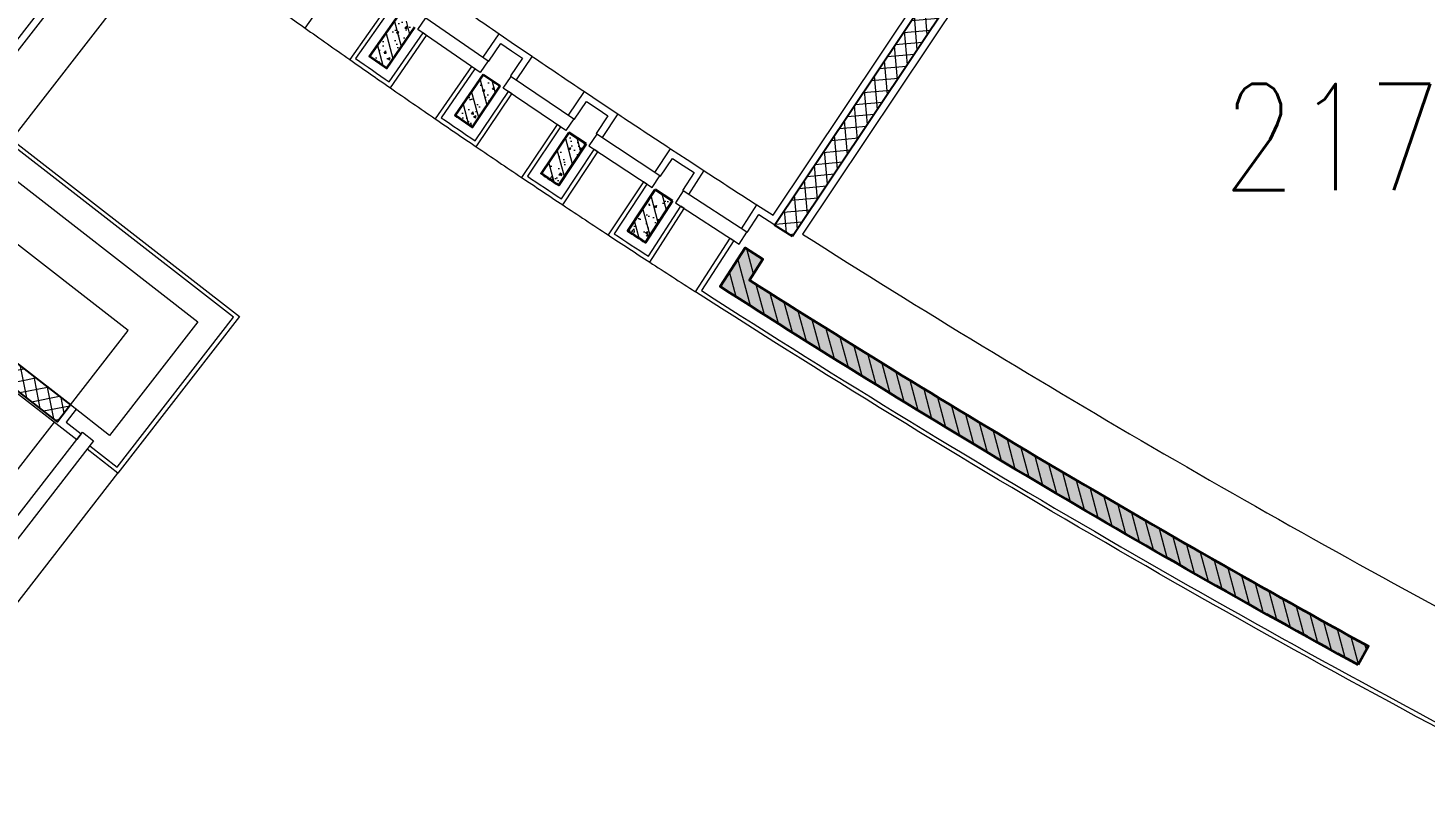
# Model space of a CAD drawing. Header units: inches. Extents: x 342932 to 557958, y 80625 to 242727.
# Drawn here: x 372613 to 382475, y 102638 to 108010 of the extents above; entities that cross this region are included whole.
import ezdxf
from ezdxf.enums import TextEntityAlignment as Align

# ---------------------------------------------------------------- set-up
doc = ezdxf.new("R2010")
doc.units = ezdxf.units.IN
doc.header["$MEASUREMENT"] = 0
for name, color, linetype, lineweight in [('First Floor$0$A-G250-G-Walls-Low-Level', 251, 'Continuous', 15), ('First Floor$0$A-G250-G-Walls-Precast-Concrete', 251, 'Continuous', 35), ('First Floor$0$A-G250-M-Walls-Blockwork', 7, 'Continuous', 25), ('First Floor$0$A-G250-M-Walls-Concrete', 251, 'Continuous', 20), ('First Floor$0$A-G252-H-Internal-Walls', 251, 'Continuous', 9), ('First Floor$0$A-G262-H-Precast-Panel', 251, 'Continuous', 5), ('First Floor$0$A-G312-M-Wall-Cladding-Panel', 7, 'Continuous', 9), ('First Floor$0$A-G312-M-Wall-Finish-Plaster', 7, 'Continuous', 15), ('First Floor$0$A-G321-M-Window', 251, 'Continuous', 9), ('First Floor$0$Z-Z001-S-Room-Name-Identification-250', 7, 'Continuous', 15)]:
    doc.layers.add(name, color=color, linetype=linetype, lineweight=lineweight)
doc.styles.add('First Floor$0$Tag-RomanS', font='romans.shx', dxfattribs={"width": 0.8})
pattern_1 = [(49.99999999999999, (361382.1135223866, 239676.5216957793), (182.184668996004, -15.93908553890309), [19.05, -209.55]), (355, (361382.1135223866, 239676.5216957793), (-35.24282597566699, 191.05664288218), [15.24, -167.64]), (100.451, (361397.2955223866, 239675.1934457793), (146.9425016659592, 175.1166878202919), [16.19, -178.09]), (46.18420000000002, (361382.1135223866, 239727.3216957793), (271.0790408921299, -42.04232793272715), [28.57499999999998, -314.3249999999997]), (96.6356, (361404.7034223866, 239723.8181957793), (237.4042344662371, 247.4255558900492), [24.285, -267.135]), (351.1840000000001, (361382.1135223866, 239727.3216957793), (237.4046058139339, 247.4251178605977), [22.86, -251.46]), (21, (361407.5135223866, 239714.6216957793), (151.6148798353833, -102.2655185167625), [19.05, -209.55]), (326.0000000000001, (361407.5135223866, 239714.6216957793), (61.80202834764707, 184.1879661223193), [15.24, -167.64]), (71.4514, (361420.1480223866, 239706.0995957793), (213.4164907701245, 81.92285771605745), [16.19, -178.09]), (37.50000000000001, (361382.1135223866, 239676.5216957793), (3.088603250591817, 84.55503887315311), [0, -165.608, 0, -170.18, 0, -168.275]), (7.499999999999999, (361382.1135223866, 239676.5216957793), (66.81966251030575, 100.1805748181195), [0, -97.02799999999999, 0, -161.798, 0, -64.135]), (327.5, (361325.4715223866, 239676.5216957793), (135.5905951668714, -5.728743992673458), [0, -63.5, 0, -198.12, 0, -262.89]), (317.5, (361300.0715223866, 239676.5216957793), (148.129181386018, 25.42649103333301), [0, -82.55, 0, -131.572, 0, -186.69])]
pattern_2 = [(105, (361382.1135223866, 239676.5216957793), (-76.6703624616948, -20.54376170501257), [])]

# ---------------------------------------------------------------- blocks, each defined once
blk = doc.blocks.new('First Floor$0$tag-roomname')
at = {"lineweight": 18, "ltscale": 0.01, "style": 'First Floor$0$Tag-RomanS', "width": 0.8}
blk.add_attdef('ROOM_NO_2', text='', height=3, dxfattribs=at).set_placement((-6.707523425575346e-12, 1.611682818592953), align=Align.MIDDLE_CENTER)
at = {"linetype": 'ByBlock', "lineweight": 15, "ltscale": 0.01, "style": 'First Floor$0$Tag-RomanS', "width": 0.8, "flags": 1}
for tag, p in [('ROOM_NAME_1', (-6.139089236967266e-12, -2.287525053430159)), ('ROOM_NAME_2', (-6.139089236967266e-12, -5.744039249906223))]:
    blk.add_attdef(tag, text='', height=2.5, dxfattribs=at).set_placement(p, align=Align.MIDDLE_CENTER)

msp = doc.modelspace()

# ---------------------------------------------------------------- hatches: boundary and pattern name
at = {"layer": 'First Floor$0$A-G252-H-Internal-Walls'}
h = msp.add_hatch(dxfattribs=at)
h.set_pattern_fill('ANSI37', color=256, scale=25, angle=50, style=0)
h.set_pattern_definition([(94.99999999999994, (361382.1135223866, 239676.5216957793), (-79.0729541610323, -6.91798708059536), []), (185, (361382.1135223866, 239676.5216957793), (6.91798708059536, -79.0729541610323), [])])
h.paths.add_polyline_path([(381069.6724918525, 111116.4352938291, 0.0006135461927688592), (381211.8000743639, 111026.5256228975), (381555.2757290942, 111542.4539287244, -0.001163907501392567), (381287.3476726185, 111712.2020906869), (377883.726333532, 106618.322780744), (378009.9940951265, 106537.3029734442)])
h = msp.add_hatch(dxfattribs=at)
h.set_pattern_fill('ANSI37', color=256, scale=25, angle=56, style=0)
h.set_pattern_definition([(101, (361382.1135223866, 239676.5216957793), (-77.91665768615832, -15.14546400801325), []), (191, (361382.1135223866, 239676.5216957793), (15.14546400801325, -77.91665768615832), [])])
h.paths.add_polyline_path([(371315.241279108, 107432.6248904897), (370907.3419821878, 106907.4213300713), (372913.2370916798, 105349.320710255), (372821.2214559065, 105230.8592280195), (370696.817684977, 106881.0127263565), (371368.9832494774, 107746.366494717), (371447.8050449292, 107685.1697917758), (371275.623269829, 107463.398421666)])
at = {"layer": 'First Floor$0$A-G262-H-Precast-Panel'}
h = msp.add_hatch(dxfattribs=at)
h.set_pattern_fill('AR-CONC', color=256, style=0)
h.set_pattern_definition(pattern_1)
h.paths.add_polyline_path([(375344.5557816433, 108014.3914069925), (375225.4391368702, 108097.4079957785), (375023.7854669124, 107811.334363717, 0.0004974302446242053), (375145.9698146554, 107726.1797845914)])
h = msp.add_hatch(dxfattribs=at)
h.set_pattern_fill('ANSI31', color=256, scale=25, angle=59.99999999999999, style=0)
h.set_pattern_definition(pattern_2)
h.paths.add_polyline_path([(375344.5557816433, 108014.3914069925), (375225.4391368702, 108097.4079957785), (375023.7854669124, 107811.334363717, 0.0004974302446242053), (375145.9698146554, 107726.1797845914)])
h = msp.add_hatch(dxfattribs=at)
h.set_pattern_fill('AR-CONC', color=256, style=0)
h.set_pattern_definition(pattern_1)
h.paths.add_polyline_path([(375946.5165179566, 107600.100040314), (375826.5913273973, 107681.9442688519), (375627.7533379279, 107393.9064596808, 0.0004974302446240812), (375750.7670545614, 107309.9544335024)])
h = msp.add_hatch(dxfattribs=at)
h.set_pattern_fill('ANSI31', color=256, scale=25, angle=59.99999999999999, style=0)
h.set_pattern_definition(pattern_2)
h.paths.add_polyline_path([(375627.7533379279, 107393.9064596808, 0.0004974302446240812), (375750.7670545614, 107309.9544335024), (375946.5165179566, 107600.100040314), (375826.5913273973, 107681.9442688519)])
h = msp.add_hatch(dxfattribs=at)
h.set_pattern_fill('AR-CONC', color=256, style=0)
h.set_pattern_definition(pattern_1)
h.paths.add_polyline_path([(376235.7865352873, 106982.4227112826, 0.0004974302446239594), (376359.6177855615, 106899.6813151441), (376552.5119121491, 107191.7329912215), (376431.7897139036, 107272.3969852115)])
h = msp.add_hatch(dxfattribs=at)
h.set_pattern_fill('ANSI31', color=256, scale=25, angle=59.99999999999999, style=0)
h.set_pattern_definition(pattern_2)
h.paths.add_polyline_path([(376552.5119121491, 107191.7329912215), (376431.7897139036, 107272.3969852115), (376235.7865352873, 106982.4227112826, 0.0004974302446239594), (376359.6177855615, 106899.6813151441)])
h = msp.add_hatch(dxfattribs=at)
h.set_pattern_fill('AR-CONC', color=256, style=0)
h.set_pattern_definition(pattern_1)
h.paths.add_polyline_path([(376847.8265596225, 106576.9227077082, 0.0004974302446240583), (376972.4634296322, 106495.3999022266), (377162.4836609114, 106789.3295490406), (377040.9760697605, 106868.8055477344)])
h = msp.add_hatch(dxfattribs=at)
h.set_pattern_fill('ANSI31', color=256, scale=25, angle=59.99999999999999, style=0)
h.set_pattern_definition(pattern_2)
h.paths.add_polyline_path([(377162.4836609114, 106789.3295490406), (377040.9760697605, 106868.8055477344), (376847.8265596225, 106576.9227077082, 0.0004974302446240583), (376972.4634296322, 106495.3999022266)])
h = msp.add_hatch(dxfattribs=at)
h.set_pattern_fill('AR-CONC', color=256, style=0)
h.set_pattern_definition(pattern_1)
edge = h.paths.add_edge_path()
edge.add_line((382002.4463838656, 103515.0406389904), (382074.3734955323, 103646.6706416305))
edge.add_arc((417882.1135223578, 169176.5216957221), 74675.00000000099, 237.45154408948838, 241.3463065535046, ccw=False)
edge.add_line((377706.0162652702, 106230.220500265), (377800.9197110007, 106377.0195410259))
edge.add_line((377800.9197110008, 106377.0195410259), (377674.6622982981, 106458.0093491101))
edge.add_line((377674.6622982981, 106458.0093491101), (377498.2182093945, 106185.0811872334))
edge.add_arc((417881.3554766239, 169175.2017962226), 74823.47940238338, 237.3359575393975, 241.346331287135)
h = msp.add_hatch(dxfattribs=at)
h.set_pattern_fill('ANSI31', color=256, scale=25, angle=59.99999999999999, style=0)
h.set_pattern_definition(pattern_2)
edge = h.paths.add_edge_path()
edge.add_line((382002.4463838656, 103515.0406389904), (382074.3734955323, 103646.6706416305))
edge.add_arc((417882.1135223578, 169176.5216957221), 74675.00000000099, 237.45154408948838, 241.3463065535046, ccw=False)
edge.add_line((377706.0162652702, 106230.220500265), (377800.9197110007, 106377.0195410259))
edge.add_line((377800.9197110008, 106377.0195410259), (377674.6622982981, 106458.0093491101))
edge.add_line((377674.6622982981, 106458.0093491101), (377498.2182093945, 106185.0811872334))
edge.add_arc((417881.3554766239, 169175.2017962226), 74823.47940238338, 237.3359575393975, 241.346331287135)

# ---------------------------------------------------------------- linework, layer by layer
at = {"layer": 'First Floor$0$A-G250-G-Walls-Low-Level'}
for p, q in [((373632.0492612004, 108683.9869634262), (372497.2291222874, 107223.0214267196)), ((371640.7790475437, 103735.6033240917), (372800.1771332481, 105228.2171190813)), ((372113.284464902, 103406.5690288723), (373248.1433569057, 104867.593118681))]:
    msp.add_line(p, q, dxfattribs=at)
for centre, radius, start, end in [((419282.9243115771, 171205.9817062995, 1.95276485184315e-09), 76665.96393187836, 235.2397104784085, 235.572885336968), ((417882.1135223575, 169176.5216957211), 74950.00000000071, 234.6977794598372, 234.9922205400491), ((419262.9507775255, 171219.6240613578, 1.95276485184315e-09), 76665.96393187836, 235.8023171565632, 236.1348853372851), ((417882.1135223575, 169176.5216957211), 74950.00000000071, 235.2597794609563, 235.5542205423398), ((417412.0721280655, 168475.9700194584, -2.926102654017927e-09), 73356.38978148211, 236.3613901536811, 236.7089626391794), ((417882.1135223575, 169176.5216957211), 74950.00000000071, 235.8217794595475, 236.1162205404714), ((417418.9661659432, 168471.3932749995, -2.926102654017927e-09), 73356.38978148211, 236.9233901512336, 237.2709626371583), ((417882.1135223575, 169176.5216957211), 74950.00000000071, 236.3837794597647, 236.67822054067), ((417882.1135223575, 169176.5216957211), 74950.00000000071, 236.9457794610221, 237.2400935228414)]:
    msp.add_arc(centre, radius, start, end, dxfattribs=at)
at = {"layer": 'First Floor$0$A-G250-G-Walls-Precast-Concrete'}
for p, q in [((375826.5913273973, 107681.9442688519, -2.926102654017927e-09), (375946.5165179566, 107600.100040314, -2.926102654017927e-09)), ((376431.7897139036, 107272.3969852115, -2.926102654017927e-09), (376552.5119121491, 107191.7329912215, -2.926102654017927e-09)), ((377040.9760697605, 106868.8055477344, -2.926102654017927e-09), (377162.4836609114, 106789.3295490406, -2.926102654017927e-09))]:
    msp.add_line(p, q, dxfattribs=at)
at = {"layer": 'First Floor$0$A-G250-G-Walls-Precast-Concrete', "elevation": -2.926102654017927e-09}
for points in [[(375225.4391368702, 108097.4079957785), (375023.7854669124, 107811.334363717, 0.0004974302446242452), (375145.9698146554, 107726.1797845914), (375344.5557816433, 108014.3914069925)], [(375826.5913273973, 107681.9442688519), (375627.7533379279, 107393.9064596808, 0.0004974302446240611), (375750.7670545613, 107309.9544335024), (375946.5165179566, 107600.100040314)], [(376431.7897139036, 107272.3969852115), (376235.7865352873, 106982.4227112826, 0.0004974302446239797), (376359.6177855615, 106899.6813151441), (376552.5119121491, 107191.7329912215)], [(377040.9760697605, 106868.8055477344), (376847.8265596225, 106576.9227077082, 0.0004974302446240378), (376972.4634296322, 106495.3999022266), (377162.4836609114, 106789.3295490406)]]:
    msp.add_lwpolyline(points, format="xyb", dxfattribs=at)
at = {"layer": 'First Floor$0$A-G250-G-Walls-Precast-Concrete'}
msp.add_lwpolyline([(382002.4463310994, 103515.0405424258, -0.01749998681353549), (377498.2180388203, 106185.0809233848), (377674.6622982981, 106458.0093491101), (377800.9197110008, 106377.0195410259), (377706.3646075247, 106230.75932484, 0.01633187667248838), (382074.3739357737, 103646.6714472932), (382002.4463838656, 103515.0406389904)], format="xyb", dxfattribs=at)
at = {"layer": 'First Floor$0$A-G250-M-Walls-Blockwork'}
for p, q in [((377883.726333532, 106618.322780744), (381287.3476726185, 111712.2020906869, -2.922780948447296e-09)), ((381069.6724918525, 111116.4352938291, -2.922780948447296e-09), (378009.9940951265, 106537.3029734442)), ((378009.9940951265, 106537.3029734442), (377883.726333532, 106618.322780744))]:
    msp.add_line(p, q, dxfattribs=at)
at = {"layer": 'First Floor$0$A-G250-M-Walls-Blockwork', "elevation": 1.259562317592096e-09}
msp.add_lwpolyline([(371315.241279108, 107432.6248904897), (370907.3419821878, 106907.4213300713), (372913.2370916798, 105349.320710255), (372821.2214559065, 105230.8592280195), (370696.817684977, 106881.0127263565), (371368.9832494774, 107746.366494717), (371447.8050449292, 107685.1697917758), (371275.623269829, 107463.398421666), (371315.241279108, 107432.6248904897)], dxfattribs=at)
at = {"layer": 'First Floor$0$A-G250-M-Walls-Concrete'}
for p, q in [((371490.2639011724, 107739.857108777), (373812.2880200723, 105936.2091360154)), ((373321.1712791631, 105874.4981140231), (371275.623268157, 107463.3984229646)), ((373812.2880200723, 105936.2091360154), (373189.6491577078, 105134.6201857116)), ((372913.2396037102, 105349.3239089395), (373321.1712791631, 105874.4981140231)), ((373189.6491577078, 105134.6201857116), (372913.2396037102, 105349.3239089395))]:
    msp.add_line(p, q, dxfattribs=at)
at = {"layer": 'First Floor$0$A-G312-M-Wall-Cladding-Panel'}
for p, q in [((375426.5023348003, 107957.0742492898, -2.926102654017927e-09), (375401.7987159404, 107974.0957420336, -2.926102654017927e-09)), ((375768.5850046839, 107721.13304995, -2.926102654017927e-09), (375743.8962426151, 107738.1760845248, -2.926102654017927e-09)), ((376029.0213297193, 107543.5894202731, -2.926102654017927e-09), (376004.1519423407, 107560.3677864453, -2.926102654017927e-09)), ((376373.4017540449, 107311.014860406, -2.926102654017927e-09), (376348.5470522022, 107327.814973391, -2.926102654017927e-09)), ((376635.5670446627, 107136.0343457749, -2.926102654017927e-09), (376610.5343216284, 107152.5680319185, -2.926102654017927e-09)), ((376982.2121316537, 106906.8488614592, -2.926102654017927e-09), (376957.193839984, 106923.4043766107, -2.926102654017927e-09)), ((377246.0811233739, 106734.4482370005, -2.926102654017927e-09), (377220.887392788, 106750.7355307955, -2.926102654017927e-09))]:
    msp.add_line(p, q, dxfattribs=at)
msp.add_lwpolyline([(374546.8148637558, 108576.5913564435), (374284.1466570033, 108211.6155184162, 0.001167446554455482), (374569.3139386204, 108008.6878921677), (374828.0680287478, 108376.4490511136)], format="xyb", dxfattribs=at)
for points, elevation in [([(375143.2995851688, 108154.4482288362), (374884.2239136679, 107786.9135425568, 0.00116744655445526), (375171.367911714, 107586.7927680582), (375426.5023348003, 107957.0742492898)], -2.926102654017927e-09), ([(375167.8199494536, 108137.1637926192), (374926.0842453159, 107794.2282492389, 0.0009666297217645363), (375163.7404720163, 107628.5972471096), (375401.7987159404, 107974.0957420336)], -2.926102654017927e-09), ([(375743.8962426151, 107738.1760845248), (375488.4380322468, 107368.1179108044, 0.001167446554455038), (375777.5311203641, 107170.8232418381), (376029.0213297193, 107543.5894202731)], -2.926102654017927e-09), ([(375768.5849633398, 107721.1329900589), (375530.224603205, 107375.8428565702, 0.0009666297217645223), (375769.4940044624, 107212.5508954156), (376004.1519423407, 107560.3677864453)], -2.926102654017927e-09), ([(376348.5470522022, 107327.814973391), (376096.7308808085, 106955.2689158273, 0.001167446554455038), (376387.7452451162, 106760.8193342738), (376635.5670446627, 107136.0343457749)], -2.926102654017927e-09), ([(376373.4017540449, 107311.014860406), (376138.4396707569, 106963.4033574534, 0.0009666297217645066), (376379.2992262677, 106802.4661477258), (376610.5342814691, 107152.5679711153)], -2.926102654017927e-09), ([(376957.193839984, 106923.4043766107), (376709.0439350035, 106548.4062781627, 0.001167446554455038), (377001.951576773, 106356.8204921743), (377246.0811233739, 106734.4482370005)], -2.926102654017927e-09), ([(376982.2121316537, 106906.8488614592), (376750.6709311054, 106556.949433028, 0.000966629721764572), (376993.0974675762, 106398.3824586272), (377220.887392788, 106750.7355307955)], -2.926102654017927e-09), ([(377569.4001581937, 106525.427181307), (377594.5938492186, 106509.1398263179), (377366.6978332412, 106156.6245274137, 0.02316397733186071), (383370.1875549755, 102678.9024432419), (383687.7774204571, 103291.4347338105), (383358.6663397384, 103461.7460589492), (383372.4542019155, 103488.3899110841), (383728.2301185342, 103304.279829833), (383383.0089250993, 102638.4552826711, -0.02336451352269692), (377325.1787474767, 106147.6593505334), (377569.4001581937, 106525.427181307)], -2.926102654017933e-09)]:
    msp.add_lwpolyline(points, format="xyb", dxfattribs=dict(at, elevation=elevation))
at = {"layer": 'First Floor$0$A-G312-M-Wall-Cladding-Panel', "elevation": 1.260445953342596e-09}
for points in [[(371368.9850953013, 107746.3650170084), (371539.8407577128, 107966.3255142291), (374106.9571181721, 105973.2339045308), (373248.1889242, 104867.5588489282), (373031.0287133522, 105036.3694349593)], [(373049.4266311948, 105060.055024095), (373242.8959919226, 104909.6513932946), (374064.8584844303, 105967.9386365646), (372221.7142189912, 107398.9432562242)]]:
    msp.add_lwpolyline(points, dxfattribs=at)
at = {"layer": 'First Floor$0$A-G312-M-Wall-Finish-Plaster'}
for p, q in [((377872.3051239109, 106687.6808366502, -2.926102654017933e-09), (381275.173471309, 111780.433214893, -2.922780948447296e-09)), ((381084.1298774449, 111048.0746781065, -2.922780948447296e-09), (378081.4580369052, 106554.2586982189)), ((370675.7699992596, 106878.3681811552), (372958.1255732233, 105105.5293433682)), ((372952.726760074, 105318.6520246332), (372882.1813444215, 105227.8314598878)), ((372882.1813444215, 105227.8314598878), (372988.7975171516, 105145.016453362)), ((372988.7975171516, 105145.016453362), (372958.1255732233, 105105.5293433682))]:
    msp.add_line(p, q, dxfattribs=at)
at = {"layer": 'First Floor$0$A-G312-M-Wall-Finish-Plaster', "elevation": -2.926102654017927e-09}
for points in [[(375825.3847326754, 107803.4138763957), (375939.2529716238, 107968.3648917944), (376055.6144567828, 107888.8069223815), (376172.1701807921, 107809.4080520389), (376060.0693383975, 107643.2497598171)], [(375862.4282577982, 107777.8643640628), (375866.5326694565, 107775.0088187711), (375952.1229563088, 107898.9960241141), (376027.4294849342, 107847.5079007648), (376102.8823694932, 107796.1086764968), (376018.6204273559, 107671.2138041146), (376023.3134595089, 107668.0759758257)], [(376429.3917312695, 107393.8489144136), (376541.6365551468, 107559.9088820008), (376658.7727944399, 107481.496082218), (376776.1017027014, 107403.244279062), (376665.6360320438, 107235.9944284018)], [(376466.6840791692, 107368.6639760157), (376470.816302265, 107365.8488265951), (376555.1863317135, 107490.6695877812), (376630.9942637398, 107439.9225923868), (376706.9476726842, 107389.2659273432), (376623.9148269868, 107263.5505719743), (376628.0975191409, 107260.8109635546)], [(377037.3869299262, 106990.2281136058), (377147.9975395664, 107157.3810566171), (377265.8972632209, 107080.1209706237), (377383.988067425, 107003.0237633238), (377275.1681964964, 106834.6984454695)], [(377074.3887280976, 106965.7699345161), (377079.0841496443, 106962.6356895047), (377162.22580438, 107088.277997427), (377238.5278462643, 107038.2770123973), (377314.9744720549, 106988.3677802968), (377233.1787114548, 106861.844037118), (377237.3880741032, 106859.1455868136)], [(377648.7705799752, 106592.9417583281), (377757.6070192842, 106761.2927045705), (377872.3124850483, 106687.6918533707)], [(377690.7600650167, 106565.7961666796), (377772.5435155242, 106692.3008682971), (377884.9597307639, 106620.1689164744)]]:
    msp.add_lwpolyline(points, dxfattribs=at)
at = {"layer": 'First Floor$0$A-G312-M-Wall-Finish-Plaster'}
msp.add_arc((417882.1135223632, 169176.5216957316), 74200.00000001196, 237.5612995538305, 242.1686992260705, dxfattribs=at)
at = {"layer": 'First Floor$0$A-G321-M-Window'}
for points in [[(372220.3993339887, 107438.0154277587), (372180.9070207448, 107468.6806683191), (373309.8940963046, 108920.2377459429), (373349.9934628535, 108890.5964477133), (372220.3993339685, 107438.0154277744)], [(375365.3352242285, 107999.5026146708), (375422.0157771405, 108081.6108025425), (375862.4282577982, 107777.8643640628), (375805.6181477869, 107695.568498088), (375365.3352242285, 107999.5026146708)], [(375967.4409990439, 107585.4157813209), (376023.3134595089, 107668.0759758257), (376466.6840791692, 107368.6639760157), (376410.6839086954, 107285.8148416633), (375967.4409990439, 107585.4157813209)], [(377019.4021311874, 106882.5178249079), (377074.3887280976, 106965.7699345161), (376628.0975191409, 107260.8109635546), (376572.9852370771, 107177.3685611337), (377019.4021311874, 106882.5178249079)], [(377632.384385756, 106484.7087938342), (377686.5517514448, 106568.4962397215), (377237.3880741032, 106859.1455868136), (377183.0968958116, 106775.1666244732), (377632.384385756, 106484.7087938342)], [(371771.122971628, 103577.3773827296), (372997.9990477669, 105156.862616117), (373076.9733241582, 105095.5188008747), (371850.0984270852, 103516.03274263), (371771.1230157089, 103577.3774394797)]]:
    msp.add_lwpolyline(points, dxfattribs=at)

# ---------------------------------------------------------------- block references
at = {"layer": 'First Floor$0$Z-Z001-S-Room-Name-Identification-250'}
ref = msp.add_blockref('First Floor$0$tag-roomname', (382074.6030468355, 106836.6003462023, -1.119857266768905e-06), dxfattribs=dict(at, xscale=250, yscale=250, zscale=250))
ref.add_attrib('ROOM_NO_2', '2179', dxfattribs={"layer": '0', "lineweight": 18, "ltscale": 0.01, "height": 750, "style": 'First Floor$0$Tag-RomanS', "width": 0.8000000000000002}).set_placement((382074.6030468338, 107239.5210508505, -1.119899605302081e-06), align=Align.MIDDLE_CENTER)

doc.saveas('drawing.dxf')
